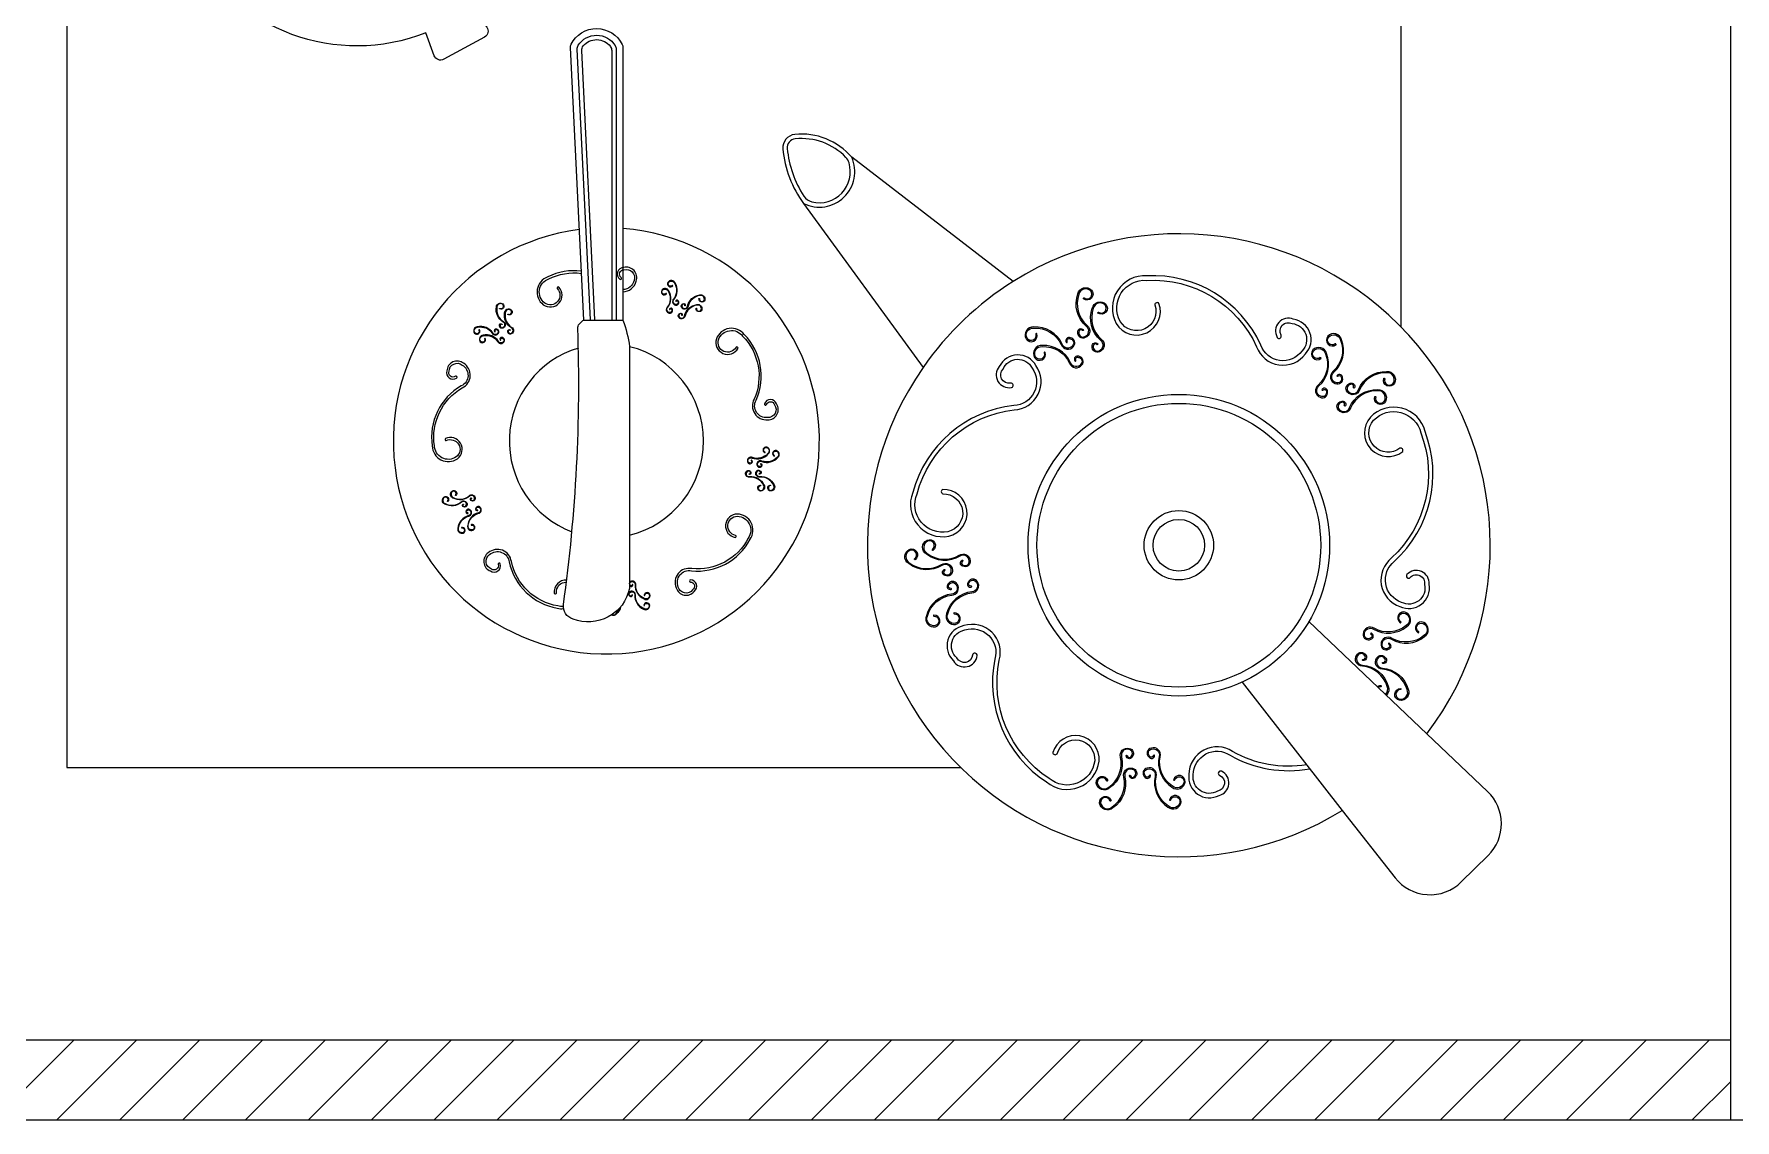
# Model space of a CAD drawing. Header units: millimetres. Extents: x 1573 to 2177, y 1587 to 1932.
# Drawn here: x 1900.873 to 1901.447, y 1911.13 to 1911.497 of the extents above; entities that cross this region are included whole.
import ezdxf

# ---------------------------------------------------------------- set-up
doc = ezdxf.new("R2010")
doc.units = ezdxf.units.MM
doc.header["$LTSCALE"] = 0.03
doc.layers.add('-HIDRO', color=8, linetype='Continuous')

msp = doc.modelspace()

# ---------------------------------------------------------------- linework, layer by layer
at = {"layer": '-HIDRO'}
for p, q in [((1901.44539, 1912.2763), (1901.44539, 1911.1573)), ((1900.88432, 1911.92413), (1900.88432, 1911.24913)), ((1901.33432, 1911.39768), (1901.33432, 1911.92413)), ((1901.0586, 1911.40002), (1901.07181, 1911.40002)), ((1900.88432, 1911.24913), (1901.18577, 1911.24913)), ((1900.78389, 1911.1573), (1901.44539, 1911.1573)), ((1900.85972, 1911.1303), (1900.88672, 1911.1573)), ((1900.88093, 1911.1303), (1900.90793, 1911.1573)), ((1900.90215, 1911.1303), (1900.92915, 1911.1573)), ((1900.92336, 1911.1303), (1900.95036, 1911.1573)), ((1900.94457, 1911.1303), (1900.97157, 1911.1573)), ((1900.96579, 1911.1303), (1900.99279, 1911.1573)), ((1900.987, 1911.1303), (1901.014, 1911.1573)), ((1901.00821, 1911.1303), (1901.03521, 1911.1573)), ((1901.02942, 1911.1303), (1901.05642, 1911.1573)), ((1901.05064, 1911.1303), (1901.07764, 1911.1573)), ((1901.07185, 1911.1303), (1901.09885, 1911.1573)), ((1901.09306, 1911.1303), (1901.12006, 1911.1573)), ((1901.11428, 1911.1303), (1901.14128, 1911.1573)), ((1901.13549, 1911.1303), (1901.16249, 1911.1573)), ((1901.1567, 1911.1303), (1901.1837, 1911.1573)), ((1901.17792, 1911.1303), (1901.20492, 1911.1573)), ((1901.19913, 1911.1303), (1901.22613, 1911.1573)), ((1901.22034, 1911.1303), (1901.24734, 1911.1573)), ((1901.24156, 1911.1303), (1901.26856, 1911.1573)), ((1901.26277, 1911.1303), (1901.28977, 1911.1573)), ((1901.28398, 1911.1303), (1901.31098, 1911.1573)), ((1901.3052, 1911.1303), (1901.3322, 1911.1573)), ((1901.32641, 1911.1303), (1901.35341, 1911.1573)), ((1901.34762, 1911.1303), (1901.37462, 1911.1573)), ((1901.36884, 1911.1303), (1901.39584, 1911.1573)), ((1901.39005, 1911.1303), (1901.41705, 1911.1573)), ((1901.41126, 1911.1303), (1901.43826, 1911.1573)), ((1901.44539, 1911.1573), (1901.44539, 1911.1303)), ((1901.43248, 1911.1303), (1901.44539, 1911.14321)), ((1900.77039, 1911.1303), (1906.51089, 1911.1303))]:
    msp.add_line(p, q, dxfattribs=at)
for points in [[(1901.02077, 1911.50564), (1901.02589, 1911.49885, -0.458076), (1901.02517, 1911.49552), (1901.0114, 1911.48802, -0.458856), (1901.00821, 1911.48923), (1901.00541, 1911.49694, -0.893597), (1900.9463, 1911.60819), (1900.94558, 1911.61891, -0.671086), (1900.95182, 1911.62196), (1900.95952, 1911.61511, -0.86418)], [(1901.34296, 1911.26057, 0.834191), (1901.20349, 1911.41311), (1901.14899, 1911.45499, 0.246689), (1901.12978, 1911.46267, 0.411539), (1901.12577, 1911.45777, 0.135956), (1901.13278, 1911.43938), (1901.17305, 1911.38406, 0.813021), (1901.31446, 1911.23472), (1901.33223, 1911.21201, 0.448215), (1901.35458, 1911.21058), (1901.36364, 1911.21952, 0.423477), (1901.36345, 1911.24107)], [(1901.14703, 1911.45492, 0.231149), (1901.12994, 1911.46117, 0.411539), (1901.12726, 1911.45791, 0.122124), (1901.13289, 1911.44185, 0.189626), (1901.13558, 1911.43995, 0.579069), (1901.1481, 1911.45307, 0.119984)], [(1901.08849, 1911.41173, -0.905033), (1901.0872, 1911.4127, -0.596244), (1901.08925, 1911.41251, -0.308625), (1901.0889, 1911.4071, 0.595841), (1901.08958, 1911.40514, 0.611514), (1901.09064, 1911.40626, 0.716828), (1901.08965, 1911.40652, 0.988856), (1901.08981, 1911.40641, -0.742747), (1901.09046, 1911.40623, -0.630435), (1901.08962, 1911.40532, -0.602096), (1901.08904, 1911.40698, 0.308377), (1901.08942, 1911.41259, 0.593047), (1901.08705, 1911.41281, 0.905033), (1901.08863, 1911.4116, 0.664169)], [(1901.25122, 1911.40518, -0.905033), (1901.23955, 1911.39962, -0.596244), (1901.24849, 1911.41346, -0.308625), (1901.28556, 1911.39107, 0.595841), (1901.30203, 1911.38867, 0.611514), (1901.29793, 1911.40035, 0.716828), (1901.2925, 1911.39423, 0.988856), (1901.2938, 1911.39497, -0.742747), (1901.29752, 1911.39888, -0.630435), (1901.30088, 1911.38964, -0.602096), (1901.28695, 1911.39164, 0.308377), (1901.2485, 1911.41496, 0.593047), (1901.23824, 1911.39889, 0.905033), (1901.25263, 1911.40569, 0.664169)], [(1901.03034, 1911.40402, 0.905033), (1901.03122, 1911.40538, 0.596244), (1901.02936, 1911.40449, 0.308625), (1901.03156, 1911.39954, -0.595841), (1901.03159, 1911.39746, -0.611514), (1901.03021, 1911.39815, -0.716828), (1901.03105, 1911.39873, -0.988856), (1901.03094, 1911.39858, 0.742747), (1901.0304, 1911.39818, 0.630435), (1901.03149, 1911.39762, 0.602096), (1901.03146, 1911.39937, -0.308377), (1901.02917, 1911.40451, -0.593047), (1901.03133, 1911.40553, -0.905033), (1901.03026, 1911.40385, -0.664169)], [(1901.08637, 1911.40902, -0.905033), (1901.08508, 1911.41, -0.596244), (1901.08713, 1911.4098, -0.308625), (1901.08678, 1911.4044, 0.595841), (1901.08746, 1911.40243, 0.611514), (1901.08852, 1911.40356, 0.716828), (1901.08753, 1911.40381, 0.988856), (1901.08769, 1911.40371, -0.742747), (1901.08833, 1911.40352, -0.630435), (1901.0875, 1911.40262, -0.602096), (1901.08692, 1911.40428, 0.308377), (1901.0873, 1911.40989, 0.593047), (1901.08493, 1911.4101, 0.905033), (1901.08651, 1911.40889, 0.664169)], [(1901.09768, 1911.40727, 0.905033), (1901.09924, 1911.40686, 0.596244), (1901.09782, 1911.40835, 0.308625), (1901.09379, 1911.40473, -0.595841), (1901.09183, 1911.40405, -0.611514), (1901.09205, 1911.40558, -0.716828), (1901.09287, 1911.40496, -0.988856), (1901.09269, 1911.40502, 0.742747), (1901.09214, 1911.40541, 0.630435), (1901.09194, 1911.4042, 0.602096), (1901.09361, 1911.40477, -0.308377), (1901.09778, 1911.40853, -0.593047), (1901.09942, 1911.4068, -0.905033), (1901.09749, 1911.4073, -0.664169)], [(1901.22742, 1911.40752, 0.905033), (1901.22959, 1911.40992, 0.596244), (1901.22563, 1911.40876, 0.308625), (1901.22835, 1911.39828, -0.595841), (1901.22775, 1911.39417, -0.611514), (1901.22525, 1911.39598, -0.716828), (1901.2271, 1911.39685, -0.988856), (1901.22683, 1911.39659, 0.742747), (1901.22563, 1911.39597, 0.630435), (1901.2276, 1911.39451, 0.602096), (1901.22812, 1911.39799, -0.308377), (1901.22527, 1911.40887, -0.593047), (1901.22985, 1911.41018, -0.905033), (1901.2272, 1911.40722, -0.664169)], [(1901.23227, 1911.40275, 0.905033), (1901.23444, 1911.40515, 0.596244), (1901.23048, 1911.40399, 0.308625), (1901.2332, 1911.39352, -0.595841), (1901.2326, 1911.3894, -0.611514), (1901.2301, 1911.39121, -0.716828), (1901.23195, 1911.39208, -0.988856), (1901.23168, 1911.39182, 0.742747), (1901.23048, 1911.39121, 0.630435), (1901.23245, 1911.38974, 0.602096), (1901.23297, 1911.39322, -0.308377), (1901.23012, 1911.4041, -0.593047), (1901.2347, 1911.40541, -0.905033), (1901.23205, 1911.40245, -0.664169)], [(1901.03312, 1911.40206, 0.905033), (1901.034, 1911.40342, 0.596244), (1901.03214, 1911.40253, 0.308625), (1901.03434, 1911.39758, -0.595841), (1901.03438, 1911.3955, -0.611514), (1901.03299, 1911.39619, -0.716828), (1901.03384, 1911.39677, -0.988856), (1901.03372, 1911.39662, 0.742747), (1901.03318, 1911.39622, 0.630435), (1901.03427, 1911.39566, 0.602096), (1901.03424, 1911.39742, -0.308377), (1901.03195, 1911.40255, -0.593047), (1901.03411, 1911.40357, -0.905033), (1901.03304, 1911.40189, -0.664169)], [(1901.09667, 1911.40402, 0.905033), (1901.09824, 1911.40361, 0.596244), (1901.09682, 1911.4051, 0.308625), (1901.09279, 1911.40148, -0.595841), (1901.09082, 1911.4008, -0.611514), (1901.09105, 1911.40233, -0.716828), (1901.09186, 1911.40171, -0.988856), (1901.09169, 1911.40177, 0.742747), (1901.09114, 1911.40216, 0.630435), (1901.09094, 1911.40095, 0.602096), (1901.09261, 1911.40152, -0.308377), (1901.09678, 1911.40528, -0.593047), (1901.09842, 1911.40355, -0.905033), (1901.09649, 1911.40405, -0.664169)], [(1901.02326, 1911.39666, -0.905033), (1901.02194, 1911.39574, -0.596244), (1901.02276, 1911.39763, -0.308625), (1901.02779, 1911.39562, 0.595841), (1901.02987, 1911.39566, 0.611514), (1901.02912, 1911.39702, 0.716828), (1901.02858, 1911.39615, 0.988856), (1901.02872, 1911.39627, -0.742747), (1901.0291, 1911.39683, -0.630435), (1901.0297, 1911.39576, -0.602096), (1901.02795, 1911.39572, 0.308377), (1901.02273, 1911.39781, 0.593047), (1901.02179, 1911.39562, 0.905033), (1901.02343, 1911.39675, 0.664169)], [(1901.02518, 1911.39381, -0.905033), (1901.02386, 1911.39288, -0.596244), (1901.02467, 1911.39477, -0.308625), (1901.0297, 1911.39277, 0.595841), (1901.03178, 1911.39281, 0.611514), (1901.03104, 1911.39416, 0.716828), (1901.03049, 1911.3933, 0.988856), (1901.03064, 1911.39342, -0.742747), (1901.03102, 1911.39397, -0.630435), (1901.03162, 1911.3929, -0.602096), (1901.02986, 1911.39286, 0.308377), (1901.02465, 1911.39496, 0.593047), (1901.02371, 1911.39277, 0.905033), (1901.02534, 1911.3939, 0.664169)], [(1901.11, 1911.39092, -0.905033), (1901.10406, 1911.39345, -0.596244), (1901.1122, 1911.39468, -0.308625), (1901.11608, 1911.37338, 0.595841), (1901.12063, 1911.36641, 0.611514), (1901.12365, 1911.37181, 0.716828), (1901.11956, 1911.37183, 0.988856), (1901.12027, 1911.37158, -0.742747), (1901.12296, 1911.37148, -0.630435), (1901.12061, 1911.36717, -0.602096), (1901.11675, 1911.37305, 0.308377), (1901.11277, 1911.39518, 0.593047), (1901.10335, 1911.39371, 0.905033), (1901.11066, 1911.39056, 0.664169)], [(1901.21105, 1911.39531, -0.905033), (1901.20814, 1911.39392, -0.596244), (1901.21037, 1911.39738, -0.308625), (1901.21964, 1911.39178, 0.595841), (1901.22376, 1911.39119, 0.611514), (1901.22273, 1911.3941, 0.716828), (1901.22137, 1911.39258, 0.988856), (1901.2217, 1911.39276, -0.742747), (1901.22263, 1911.39374, -0.630435), (1901.22347, 1911.39143, -0.602096), (1901.21999, 1911.39193, 0.308377), (1901.21037, 1911.39776, 0.593047), (1901.20781, 1911.39374, 0.905033), (1901.21141, 1911.39544, 0.664169)], [(1901.3121, 1911.39203, -0.905033), (1901.30988, 1911.39438, -0.596244), (1901.31386, 1911.39332, -0.308625), (1901.3114, 1911.38278, 0.595841), (1901.3121, 1911.37868, 0.611514), (1901.31456, 1911.38055, 0.716828), (1901.31269, 1911.38137, 0.988856), (1901.31297, 1911.38112, -0.742747), (1901.31418, 1911.38054, -0.630435), (1901.31225, 1911.37903, -0.602096), (1901.31164, 1911.38249, 0.308377), (1901.31422, 1911.39343, 0.593047), (1901.30961, 1911.39463, 0.905033), (1901.31233, 1911.39174, 0.664169)], [(1901.21391, 1911.38906, -0.905033), (1901.21099, 1911.38766, -0.596244), (1901.21322, 1911.39112, -0.308625), (1901.22249, 1911.38553, 0.595841), (1901.22661, 1911.38493, 0.611514), (1901.22559, 1911.38785, 0.716828), (1901.22423, 1911.38632, 0.988856), (1901.22455, 1911.3865, -0.742747), (1901.22548, 1911.38748, -0.630435), (1901.22632, 1911.38517, -0.602096), (1901.22284, 1911.38567, 0.308377), (1901.21323, 1911.3915, 0.593047), (1901.21066, 1911.38748, 0.905033), (1901.21426, 1911.38918, 0.664169)], [(1901.30703, 1911.38739, -0.905033), (1901.30481, 1911.38973, -0.596244), (1901.30879, 1911.38867, -0.308625), (1901.30633, 1911.37813, 0.595841), (1901.30703, 1911.37403, 0.611514), (1901.30949, 1911.3759, 0.716828), (1901.30762, 1911.37672, 0.988856), (1901.3079, 1911.37647, -0.742747), (1901.30911, 1911.37589, -0.630435), (1901.30718, 1911.37438, -0.602096), (1901.30657, 1911.37784, 0.308377), (1901.30915, 1911.38879, 0.593047), (1901.30454, 1911.38999, 0.905033), (1901.30726, 1911.38709, 0.664169)], [(1901.01226, 1911.35944, -0.905033), (1901.01559, 1911.3539, -0.596244), (1901.00827, 1911.35769, -0.308625), (1901.01766, 1911.3772, 0.595841), (1901.01807, 1911.38551, 0.611514), (1901.01246, 1911.38292, 0.716828), (1901.01576, 1911.38051, 0.988856), (1901.01533, 1911.38112, -0.742747), (1901.0132, 1911.38279, -0.630435), (1901.01764, 1911.3849, -0.602096), (1901.01731, 1911.37787, 0.308377), (1901.00752, 1911.35763, 0.593047), (1901.01601, 1911.35328, 0.905033), (1901.01194, 1911.36012, 0.664169)], [(1901.17973, 1911.34147, -0.905033), (1901.18142, 1911.32866, -0.596244), (1901.17102, 1911.34143, -0.308625), (1901.20377, 1911.36977, 0.595841), (1901.21113, 1911.38469, 0.611514), (1901.19877, 1911.38441, 0.716828), (1901.2029, 1911.37735, 0.988856), (1901.2026, 1911.37882, -0.742747), (1901.20003, 1911.38356, -0.630435), (1901.20986, 1911.3839, -0.602096), (1901.20366, 1911.37127, 0.308377), (1901.16959, 1911.34191, 0.593047), (1901.1817, 1911.32718, 0.905033), (1901.17969, 1911.34297, 0.664169)], [(1901.32877, 1911.38024, 0.905033), (1901.33172, 1911.37892, 0.596244), (1901.3294, 1911.38232, 0.308625), (1901.32028, 1911.3765, -0.595841), (1901.31618, 1911.3758, -0.611514), (1901.31713, 1911.37874, -0.716828), (1901.31852, 1911.37724, -0.988856), (1901.31819, 1911.37742, 0.742747), (1901.31724, 1911.37838, 0.630435), (1901.31646, 1911.37605, 0.602096), (1901.31993, 1911.37663, -0.308377), (1901.32939, 1911.3827, -0.593047), (1901.33205, 1911.37875, -0.905033), (1901.32841, 1911.38036, -0.664169)], [(1901.32573, 1911.37415, 0.905033), (1901.32868, 1911.37283, 0.596244), (1901.32636, 1911.37624, 0.308625), (1901.31724, 1911.37041, -0.595841), (1901.31314, 1911.36971, -0.611514), (1901.31409, 1911.37265, -0.716828), (1901.31548, 1911.37116, -0.988856), (1901.31515, 1911.37134, 0.742747), (1901.3142, 1911.37229, 0.630435), (1901.31342, 1911.36996, 0.602096), (1901.31689, 1911.37054, -0.308377), (1901.32635, 1911.37661, -0.593047), (1901.32902, 1911.37266, -0.905033), (1901.32538, 1911.37427, -0.664169)], [(1901.3339, 1911.35688, -0.905033), (1901.325, 1911.36626, -0.596244), (1901.34093, 1911.36204, -0.308625), (1901.33109, 1911.31986, 0.595841), (1901.3339, 1911.30346, 0.611514), (1901.34374, 1911.31096, 0.716828), (1901.33624, 1911.31424, 0.988856), (1901.33735, 1911.31323, -0.742747), (1901.34222, 1911.3109, -0.630435), (1901.33447, 1911.30485, -0.602096), (1901.33206, 1911.31872, 0.308377), (1901.34236, 1911.36249, 0.593047), (1901.32391, 1911.36728, 0.905033), (1901.33482, 1911.3557, 0.664169)], [(1901.11975, 1911.35553, -0.905033), (1901.12028, 1911.35705, -0.596244), (1901.12073, 1911.35504, -0.308625), (1901.11548, 1911.35371, 0.595841), (1901.11382, 1911.35246, 0.611514), (1901.11522, 1911.3518, 0.716828), (1901.11515, 1911.35282, 0.988856), (1901.1151, 1911.35263, -0.742747), (1901.11512, 1911.35196, -0.630435), (1901.11401, 1911.35247, -0.602096), (1901.11541, 1911.35354, 0.308377), (1901.12086, 1911.35491, 0.593047), (1901.12033, 1911.35723, 0.905033), (1901.11967, 1911.35536, 0.664169)], [(1901.12298, 1911.35435, -0.905033), (1901.12351, 1911.35587, -0.596244), (1901.12396, 1911.35386, -0.308625), (1901.11871, 1911.35253, 0.595841), (1901.11705, 1911.35127, 0.611514), (1901.11845, 1911.35061, 0.716828), (1901.11838, 1911.35163, 0.988856), (1901.11833, 1911.35145, -0.742747), (1901.11835, 1911.35078, -0.630435), (1901.11724, 1911.35129, -0.602096), (1901.11864, 1911.35236, 0.308377), (1901.12409, 1911.35373, 0.593047), (1901.12356, 1911.35605, 0.905033), (1901.1229, 1911.35418, 0.664169)], [(1901.11818, 1911.34418, 0.905033), (1901.11827, 1911.34257, 0.596244), (1901.11925, 1911.34438, 0.308625), (1901.11456, 1911.34709, -0.595841), (1901.11331, 1911.34875, -0.611514), (1901.11483, 1911.34901, -0.716828), (1901.11449, 1911.34804, -0.988856), (1901.11449, 1911.34823, 0.742747), (1901.1147, 1911.34887, 0.630435), (1901.11348, 1911.34869, 0.602096), (1901.11454, 1911.34728, -0.308377), (1901.11941, 1911.34447, -0.593047), (1901.11827, 1911.34238, -0.905033), (1901.11815, 1911.34437, -0.664169)], [(1901.12158, 1911.34423, 0.905033), (1901.12167, 1911.34262, 0.596244), (1901.12265, 1911.34443, 0.308625), (1901.11796, 1911.34714, -0.595841), (1901.11671, 1911.3488, -0.611514), (1901.11823, 1911.34906, -0.716828), (1901.11789, 1911.34809, -0.988856), (1901.11789, 1911.34828, 0.742747), (1901.1181, 1911.34893, 0.630435), (1901.11688, 1911.34874, 0.602096), (1901.11794, 1911.34733, -0.308377), (1901.12281, 1911.34452, -0.593047), (1901.12167, 1911.34243, -0.905033), (1901.12155, 1911.34442, -0.664169)], [(1901.01263, 1911.33897, 0.905033), (1901.0116, 1911.34022, 0.596244), (1901.01188, 1911.33818, 0.308625), (1901.01726, 1911.33874, -0.595841), (1901.01925, 1911.33814, -0.611514), (1901.01817, 1911.33704, -0.716828), (1901.01788, 1911.33802, -0.988856), (1901.01799, 1911.33786, 0.742747), (1901.0182, 1911.33722, 0.630435), (1901.01907, 1911.33809, 0.602096), (1901.01739, 1911.3386, -0.308377), (1901.0118, 1911.33801, -0.593047), (1901.01149, 1911.34038, -0.905033), (1901.01276, 1911.33884, -0.664169)], [(1901.01535, 1911.34101, 0.905033), (1901.01432, 1911.34226, 0.596244), (1901.0146, 1911.34022, 0.308625), (1901.01998, 1911.34078, -0.595841), (1901.02197, 1911.34018, -0.611514), (1901.02089, 1911.33908, -0.716828), (1901.0206, 1911.34006, -0.988856), (1901.02071, 1911.3399, 0.742747), (1901.02092, 1911.33926, 0.630435), (1901.02179, 1911.34013, 0.602096), (1901.02011, 1911.34064, -0.308377), (1901.01452, 1911.34005, -0.593047), (1901.01421, 1911.34242, -0.905033), (1901.01548, 1911.34088, -0.664169)], [(1901.02074, 1911.33091, -0.905033), (1901.02121, 1911.32936, -0.596244), (1901.01967, 1911.33073, -0.308625), (1901.02313, 1911.33489, 0.595841), (1901.02373, 1911.33688, 0.611514), (1901.02221, 1911.33659, 0.716828), (1901.02287, 1911.33581, 0.988856), (1901.0228, 1911.33598, -0.742747), (1901.02239, 1911.33651, -0.630435), (1901.02359, 1911.33676, -0.602096), (1901.02308, 1911.33507, 0.308377), (1901.01948, 1911.33076, 0.593047), (1901.02128, 1911.32919, 0.905033), (1901.02071, 1911.33109, 0.664169)], [(1901.01743, 1911.32997, -0.905033), (1901.0179, 1911.32842, -0.596244), (1901.01636, 1911.32978, -0.308625), (1901.01982, 1911.33395, 0.595841), (1901.02043, 1911.33594, 0.611514), (1901.01891, 1911.33565, 0.716828), (1901.01956, 1911.33486, 0.988856), (1901.01949, 1911.33504, -0.742747), (1901.01908, 1911.33557, -0.630435), (1901.02028, 1911.33581, -0.602096), (1901.01978, 1911.33413, 0.308377), (1901.01617, 1911.32981, 0.593047), (1901.01797, 1911.32825, 0.905033), (1901.0174, 1911.33015, 0.664169)], [(1901.10984, 1911.32746, -0.905033), (1901.11041, 1911.3339, -0.596244), (1901.1141, 1911.32653, -0.308625), (1901.09503, 1911.31626, 0.595841), (1901.08981, 1911.30978, 0.611514), (1901.09588, 1911.30858, 0.716828), (1901.09463, 1911.31247, 0.988856), (1901.09462, 1911.31172, -0.742747), (1901.09535, 1911.30912, -0.630435), (1901.09052, 1911.31003, -0.602096), (1901.09492, 1911.31552, 0.308377), (1901.11474, 1911.32614, 0.593047), (1901.11043, 1911.33465, 0.905033), (1901.1097, 1911.32672, 0.664169)], [(1901.17619, 1911.3227, 0.905033), (1901.17458, 1911.3255, 0.596244), (1901.17445, 1911.32138, 0.308625), (1901.18526, 1911.32073, -0.595841), (1901.18899, 1911.31889, -0.611514), (1901.18649, 1911.31707, -0.716828), (1901.18624, 1911.3191, -0.988856), (1901.18641, 1911.31876, 0.742747), (1901.18662, 1911.31743, 0.630435), (1901.18862, 1911.31885, 0.602096), (1901.18547, 1911.32042, -0.308377), (1901.17424, 1911.32107, -0.593047), (1901.17441, 1911.32583, -0.905033), (1901.17641, 1911.32239, -0.664169)], [(1901.17016, 1911.31956, 0.905033), (1901.16855, 1911.32236, 0.596244), (1901.16842, 1911.31824, 0.308625), (1901.17923, 1911.31759, -0.595841), (1901.18296, 1911.31575, -0.611514), (1901.18046, 1911.31393, -0.716828), (1901.18021, 1911.31596, -0.988856), (1901.18037, 1911.31562, 0.742747), (1901.18058, 1911.31429, 0.630435), (1901.18258, 1911.31571, 0.602096), (1901.17943, 1911.31728, -0.308377), (1901.16821, 1911.31793, -0.593047), (1901.16838, 1911.3227, -0.905033), (1901.17038, 1911.31926, -0.664169)], [(1901.07906, 1911.30381, -0.905033), (1901.08068, 1911.30378, -0.596244), (1901.0789, 1911.30274, -0.308625), (1901.07602, 1911.30732, 0.595841), (1901.07431, 1911.30851, 0.611514), (1901.07411, 1911.30697, 0.716828), (1901.07506, 1911.30735, 0.988856), (1901.07488, 1911.30734, -0.742747), (1901.07424, 1911.30711, -0.630435), (1901.07438, 1911.30833, -0.602096), (1901.07583, 1911.30733, 0.308377), (1901.07882, 1911.30257, 0.593047), (1901.08087, 1911.30379, 0.905033), (1901.07888, 1911.30384, 0.664169)], [(1901.17671, 1911.30022, -0.905033), (1901.17713, 1911.29702, -0.596244), (1901.17453, 1911.30021, -0.308625), (1901.18272, 1911.3073, 0.595841), (1901.18456, 1911.31103, 0.611514), (1901.18147, 1911.31096, 0.716828), (1901.1825, 1911.30919, 0.988856), (1901.18242, 1911.30956, -0.742747), (1901.18178, 1911.31074, -0.630435), (1901.18424, 1911.31083, -0.602096), (1901.18269, 1911.30767, 0.308377), (1901.17417, 1911.30033, 0.593047), (1901.1772, 1911.29665, 0.905033), (1901.1767, 1911.3006, 0.664169)], [(1901.18354, 1911.301, -0.905033), (1901.18396, 1911.2978, -0.596244), (1901.18136, 1911.30099, -0.308625), (1901.18955, 1911.30808, 0.595841), (1901.19139, 1911.31181, 0.611514), (1901.1883, 1911.31173, 0.716828), (1901.18933, 1911.30997, 0.988856), (1901.18926, 1911.31034, -0.742747), (1901.18862, 1911.31152, -0.630435), (1901.19107, 1911.31161, -0.602096), (1901.18952, 1911.30845, 0.308377), (1901.18101, 1911.30111, 0.593047), (1901.18403, 1911.29743, 0.905033), (1901.18353, 1911.30138, 0.664169)], [(1901.21824, 1911.2538, -0.905033), (1901.23094, 1911.25144, -0.596244), (1901.21558, 1911.2455, -0.308625), (1901.19875, 1911.2854, 0.595841), (1901.18683, 1911.29702, 0.611514), (1901.18328, 1911.28517, 0.716828), (1901.19128, 1911.28692, 0.988856), (1901.18978, 1911.28709, -0.742747), (1901.18448, 1911.28611, -0.630435), (1901.18719, 1911.29556, -0.602096), (1901.19729, 1911.28575, 0.308377), (1901.21469, 1911.24429, 0.593047), (1901.23243, 1911.25126, 0.905033), (1901.2168, 1911.25421, 0.664169)], [(1901.33422, 1911.2983, -0.905033), (1901.33577, 1911.30114, -0.596244), (1901.33599, 1911.29703, -0.308625), (1901.32521, 1911.29611, 0.595841), (1901.32152, 1911.29417, 0.611514), (1901.32407, 1911.29241, 0.716828), (1901.32427, 1911.29445, 0.988856), (1901.32411, 1911.29411, -0.742747), (1901.32393, 1911.29277, -0.630435), (1901.3219, 1911.29415, -0.602096), (1901.32501, 1911.29579, 0.308377), (1901.33621, 1911.29672, 0.593047), (1901.33593, 1911.30148, 0.905033), (1901.33401, 1911.29799, 0.664169)], [(1901.34021, 1911.29491, -0.905033), (1901.34175, 1911.29775, -0.596244), (1901.34198, 1911.29364, -0.308625), (1901.33119, 1911.29272, 0.595841), (1901.32751, 1911.29079, 0.611514), (1901.33005, 1911.28903, 0.716828), (1901.33025, 1911.29106, 0.988856), (1901.3301, 1911.29072, -0.742747), (1901.32992, 1911.28938, -0.630435), (1901.32788, 1911.29076, -0.602096), (1901.33099, 1911.2924, 0.308377), (1901.3422, 1911.29334, 0.593047), (1901.34191, 1911.29809, 0.905033), (1901.34, 1911.2946, 0.664169)], [(1901.33414, 1911.27542, 0.905033), (1901.3338, 1911.27221, 0.596244), (1901.33632, 1911.27546, 0.308625), (1901.32796, 1911.28234, -0.595841), (1901.32603, 1911.28602, -0.611514), (1901.32912, 1911.28603, -0.716828), (1901.32813, 1911.28424, -0.988856), (1901.3282, 1911.28461, 0.742747), (1901.32881, 1911.28581, 0.630435), (1901.32635, 1911.28583, 0.602096), (1901.32798, 1911.28272, -0.308377), (1901.33667, 1911.27559, -0.593047), (1901.33374, 1911.27184, -0.905033), (1901.33415, 1911.27579, -0.664169)], [(1901.23499, 1911.24463, 0.905033), (1901.23183, 1911.24396, 0.596244), (1901.23571, 1911.24257, 0.308625), (1901.23967, 1911.25265, -0.595841), (1901.24257, 1911.25562, -0.611514), (1901.24353, 1911.25268, -0.716828), (1901.24153, 1911.25307, -0.988856), (1901.2419, 1911.25312, 0.742747), (1901.24323, 1911.25291, 0.630435), (1901.24249, 1911.25526, 0.602096), (1901.24003, 1911.25274, -0.308377), (1901.23594, 1911.24227, -0.593047), (1901.23146, 1911.2439, -0.905033), (1901.23535, 1911.24474, -0.664169)], [(1901.2579, 1911.24491, -0.905033), (1901.26108, 1911.24432, -0.596244), (1901.25724, 1911.24284, -0.308625), (1901.25303, 1911.25281, 0.595841), (1901.25005, 1911.25572, 0.611514), (1901.24916, 1911.25275, 0.716828), (1901.25116, 1911.25319, 0.988856), (1901.25079, 1911.25323, -0.742747), (1901.24946, 1911.25299, -0.630435), (1901.25014, 1911.25535, -0.602096), (1901.25267, 1911.2529, 0.308377), (1901.25701, 1911.24253, 0.593047), (1901.26145, 1911.24428, 0.905033), (1901.25754, 1911.24502, 0.664169)], [(1901.23611, 1911.23792, 0.905033), (1901.23295, 1911.23725, 0.596244), (1901.23683, 1911.23586, 0.308625), (1901.24079, 1911.24594, -0.595841), (1901.24369, 1911.24891, -0.611514), (1901.24465, 1911.24598, -0.716828), (1901.24265, 1911.24636, -0.988856), (1901.24302, 1911.24641, 0.742747), (1901.24435, 1911.2462, 0.630435), (1901.24361, 1911.24855, 0.602096), (1901.24115, 1911.24604, -0.308377), (1901.23706, 1911.23556, -0.593047), (1901.23258, 1911.23719, -0.905033), (1901.23647, 1911.23803, -0.664169)], [(1901.25653, 1911.23817, -0.905033), (1901.25971, 1911.23758, -0.596244), (1901.25587, 1911.2361, -0.308625), (1901.25166, 1911.24607, 0.595841), (1901.24868, 1911.24898, 0.611514), (1901.24779, 1911.24602, 0.716828), (1901.24979, 1911.24645, 0.988856), (1901.24942, 1911.24649, -0.742747), (1901.24809, 1911.24625, -0.630435), (1901.24877, 1911.24861, -0.602096), (1901.2513, 1911.24616, 0.308377), (1901.25564, 1911.2358, 0.593047), (1901.26008, 1911.23754, 0.905033), (1901.25617, 1911.23828, 0.664169)]]:
    msp.add_lwpolyline(points, format="xyb", close=True, dxfattribs=at)
for points in [[(1901.0586, 1911.40002), (1901.05412, 1911.49195, -0.128465), (1901.05435, 1911.49307, -0.621447), (1901.07158, 1911.493, -0.114254), (1901.07181, 1911.49202), (1901.07181, 1911.40002, -0.060623), (1901.07406, 1911.3911), (1901.07406, 1911.30953, -0.461178), (1901.055, 1911.29923, -0.374731), (1901.05178, 1911.3041, 0.043498), (1901.0566, 1911.39717, -0.204026), (1901.05715, 1911.39885)], [(1901.06085, 1911.40013), (1901.0564, 1911.49142, -0.155356), (1901.05675, 1911.49274, -0.554588), (1901.06923, 1911.49262, -0.137949), (1901.06956, 1911.49144), (1901.06956, 1911.40002)], [(1901.06235, 1911.4002), (1901.05792, 1911.49097, -0.186815), (1901.05844, 1911.49251, -0.481652), (1901.06759, 1911.49235, -0.165506), (1901.06806, 1911.49098), (1901.06806, 1911.40002)], [(1901.07181, 1911.40958, 0.340579), (1901.07629, 1911.41322, 0.611514), (1901.07209, 1911.41776, 0.716828), (1901.07081, 1911.41387, 0.988856), (1901.07126, 1911.41447, -0.742747), (1901.07219, 1911.41701, -0.630435), (1901.07557, 1911.41344, -0.342412), (1901.07181, 1911.41033, 0.308377)], [(1901.05779, 1911.41658, 0.146539), (1901.04651, 1911.41463, 0.593047), (1901.04499, 1911.40522, 0.905033), (1901.05024, 1911.4112, 0.664169), (1901.0497, 1911.41069, -0.905033)], [(1901.0497, 1911.41069, -0.905033), (1901.04545, 1911.40581, -0.596244), (1901.0468, 1911.41394, -0.148859), (1901.05783, 1911.41582, 0.595841)], [(1901.05174, 1911.30349, -0.101515), (1901.04987, 1911.30367, -0.308625), (1901.03421, 1911.31863, 0.595841), (1901.02643, 1911.32159, 0.611514), (1901.02716, 1911.31545, 0.716828), (1901.03048, 1911.31784, 0.988856), (1901.02976, 1911.31762, -0.742747), (1901.02752, 1911.31611, -0.630435), (1901.02689, 1911.32099, -0.602096), (1901.03347, 1911.3185, 0.308377), (1901.0497, 1911.30294, 0.098448), (1901.05181, 1911.30274, 0.905033)], [(1901.05287, 1911.31239, 0.466723), (1901.04869, 1911.30791, 0.664169), (1901.04943, 1911.308, -0.905033)], [(1901.04943, 1911.308, -0.463465), (1901.05278, 1911.31166, -0.596244)], [(1901.07406, 1911.31057, 0.071393), (1901.07424, 1911.31041, 0.716828), (1901.07519, 1911.31079, 0.988856), (1901.075, 1911.31078, -0.742747), (1901.07437, 1911.31055, -0.630435), (1901.07451, 1911.31177, -0.602096), (1901.07595, 1911.31077, 0.308377), (1901.07895, 1911.30601, 0.593047), (1901.08099, 1911.30723, 0.905033), (1901.079, 1911.30727, 0.664169), (1901.07919, 1911.30725, -0.905033)], [(1901.07919, 1911.30725, -0.905033), (1901.0808, 1911.30722, -0.596244), (1901.07903, 1911.30617, -0.308625), (1901.07614, 1911.31075, 0.595841), (1901.07444, 1911.31194, 0.135798), (1901.07406, 1911.31167, 0.716828)], [(1901.07107, 1911.3034, -0.144767), (1901.06967, 1911.30094, -0.363089), (1901.06796, 1911.30061, -0.905033)], [(1901.06814, 1911.30073, 0.34215), (1901.06953, 1911.30107, 0.124548), (1901.07079, 1911.30306, -0.595841)], [(1901.32905, 1911.27381, 0.320378), (1901.3296, 1911.27647, 0.308625), (1901.32123, 1911.28335, -0.595841), (1901.3193, 1911.28703, -0.611514), (1901.32239, 1911.28704, -0.716828), (1901.3214, 1911.28525, -0.988856), (1901.32147, 1911.28562, 0.742747), (1901.32208, 1911.28682, 0.630435), (1901.31962, 1911.28684, 0.602096), (1901.32125, 1911.28372, -0.308377), (1901.32995, 1911.2766, -0.315382), (1901.32932, 1911.27355, -0.905033)], [(1901.32627, 1911.27644, -0.153679), (1901.32742, 1911.2768, -0.664169), (1901.32742, 1911.27643, 0.905033)], [(1901.32742, 1911.27643, 0.141662), (1901.32655, 1911.27618, 0.596244)], [(1901.30244, 1911.25009, -0.170016), (1901.27744, 1911.25455, 0.595841), (1901.26271, 1911.24681, 0.611514), (1901.27288, 1911.23978, 0.716828), (1901.27368, 1911.24792, 0.988856), (1901.27307, 1911.24655, -0.742747), (1901.27235, 1911.2412, -0.630435), (1901.26421, 1911.2467, -0.602096), (1901.27665, 1911.25328, 0.175715), (1901.30349, 1911.24874, 0.593047)]]:
    msp.add_lwpolyline(points, format="xyb", dxfattribs=at)
for points in [[(1901.34296, 1911.26057), (1901.30319, 1911.29841)], [(1901.28063, 1911.27796), (1901.31446, 1911.23472)]]:
    msp.add_lwpolyline(points, dxfattribs=at)
for radius in [0.05085, 0.04785, 0.0117, 0.0087]:
    msp.add_circle((1901.25932, 1911.32413), radius, dxfattribs=at)
for centre, radius, start, end in [((1901.13807, 1911.45011), 0.01196, 243.72254, 24.08666), ((1901.06625, 1911.3593), 0.07185, 97.30447, 85.5609), ((1901.25932, 1911.32413), 0.10505, 122.10347, 145.21624), ((1901.06124, 1911.39527), 0.00543, 119.09605, 138.84037), ((1901.06625, 1911.3593), 0.03274, 106.77991, 249.22997), ((1901.06625, 1911.3593), 0.03274, 283.80214, 76.19786)]:
    msp.add_arc(centre, radius, start, end, dxfattribs=at)

doc.saveas('drawing.dxf')
